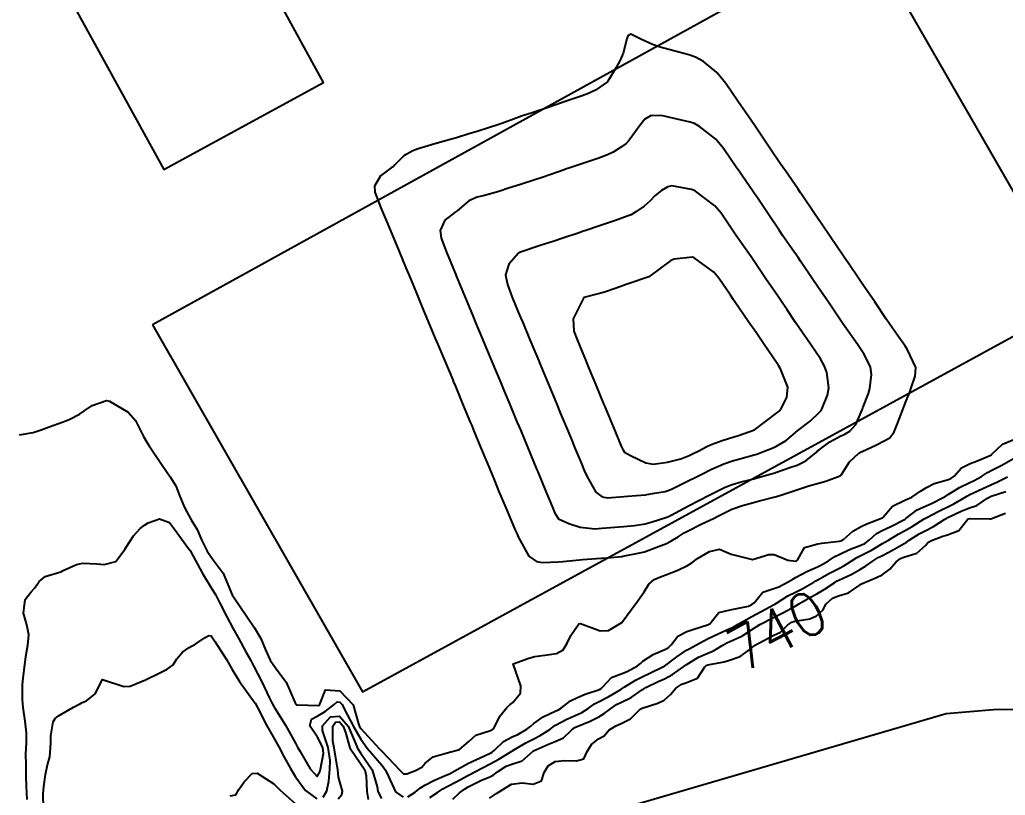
# Model space of a CAD drawing. Header units: metres. Extents: x 286371 to 293043, y 7462578 to 7466404.
# Drawn here: x 291256.9 to 291348.2, y 7463364.5 to 7463436.3 of the extents above; entities that cross this region are included whole.
import ezdxf
from ezdxf.enums import TextEntityAlignment as Align

# ---------------------------------------------------------------- set-up
doc = ezdxf.new("R2010")
doc.units = ezdxf.units.M
doc.header["$MEASUREMENT"] = 0
for name, color, linetype in [('Area', 45, 'Continuous'), ('Cotas', 45, 'Continuous'), ('Curvas de Nivel 1m', 11, 'Continuous'), ('Curvas de Nivel 5m', 15, 'Continuous'), ('Edificações', 30, 'Continuous')]:
    doc.layers.add(name, color=color, linetype=linetype)
doc.styles.add('Style-STANDARD', font='STANDARD.shx')

msp = doc.modelspace()

# ---------------------------------------------------------------- linework, layer by layer
at = {"layer": 'Area'}
msp.add_polyline3d([(291425.54, 7463358.05, 738.774), (291371.89, 7463374.023, 745.166), (291368.437, 7463373.776, 745.763), (291363.317, 7463373.364, 745.262), (291355.987, 7463372.925, 740.624), (291353.435, 7463372.486, 740.603), (291347.073, 7463372.455, 740.642), (291342.693, 7463372.083, 740.606), (291284.804, 7463355.144, 739.761)], dxfattribs=at)
at = {"layer": 'Curvas de Nivel 1m', "flags": 128}
for points, elevation in [([(291319.388, 7463426.692), (291319.007, 7463426.823), (291317.395, 7463427.193), (291316.474, 7463427.402), (291315.398, 7463427.444), (291314.795, 7463427.101), (291314.33, 7463426.51), (291313.946, 7463425.945), (291313.363, 7463425.139), (291313.059, 7463424.828), (291312.656, 7463424.535), (291311.865, 7463424.028), (291311.342, 7463423.78), (291310.445, 7463423.46), (291309.332, 7463423.086), (291308.958, 7463422.962), (291307.867, 7463422.606), (291307.463, 7463422.472), (291307.321, 7463422.421), (291306.005, 7463421.943), (291305.31, 7463421.706), (291304.516, 7463421.447), (291303.3, 7463421.05), (291302.192, 7463420.696), (291301.29, 7463420.417), (291299.974, 7463420.044), (291299.281, 7463419.862), (291298.501, 7463419.531), (291297.611, 7463418.769), (291297.435, 7463418.598), (291297.26, 7463418.489), (291296.292, 7463417.746), (291295.848, 7463416.795), (291295.94, 7463416.077), (291296.439, 7463414.786), (291297.177, 7463412.986), (291297.264, 7463412.773), (291297.333, 7463412.61), (291298.113, 7463410.76), (291298.816, 7463409.051), (291298.94, 7463408.747), (291299.108, 7463408.35), (291299.786, 7463406.734), (291300.305, 7463405.487), (291300.62, 7463404.721), (291301.039, 7463403.72), (291301.466, 7463402.708), (291301.782, 7463401.933), (291302.3, 7463400.695), (291302.97, 7463399.09), (291303.142, 7463398.682), (291303.28, 7463398.357), (291303.983, 7463396.669), (291304.741, 7463394.812), (291304.809, 7463394.656), (291304.891, 7463394.453), (291305.654, 7463392.643), (291306.233, 7463391.244), (291306.485, 7463390.63), (291306.826, 7463390.113), (291307.759, 7463389.671), (291308.815, 7463389.334), (291310.194, 7463389.193), (291310.814, 7463389.236), (291312.031, 7463389.331), (291312.817, 7463389.4), (291313.847, 7463389.491), (291314.821, 7463389.646), (291315.485, 7463389.834), (291316.831, 7463390.257), (291316.984, 7463390.32), (291317.251, 7463390.468), (291318.847, 7463391.312), (291320.758, 7463392.302), (291320.863, 7463392.358), (291320.895, 7463392.372), (291320.952, 7463392.403), (291322.228, 7463393.03), (291322.878, 7463393.29), (291323.71, 7463393.534), (291324.886, 7463393.823), (291325.293, 7463393.934), (291326.607, 7463394.319), (291326.827, 7463394.383), (291326.895, 7463394.409), (291328.303, 7463394.894), (291328.906, 7463395.09), (291329.714, 7463395.471), (291330.651, 7463396.259), (291330.79, 7463396.393), (291330.928, 7463396.512), (291331.937, 7463397.242), (291332.947, 7463397.781), (291333.25, 7463397.92), (291333.776, 7463398.212), (291334.323, 7463398.844), (291334.913, 7463400.196), (291334.932, 7463400.248), (291334.987, 7463400.387), (291335.497, 7463401.697), (291335.622, 7463402.185), (291335.763, 7463403.454), (291335.676, 7463404.185), (291335.062, 7463405.378), (291334.498, 7463406.203), (291333.104, 7463408.224), (291331.736, 7463410.245), (291331.147, 7463411.102), (291330.346, 7463412.267), (291329.198, 7463413.968), (291328.983, 7463414.288), (291328.44, 7463415.071), (291327.586, 7463416.309), (291327.242, 7463416.815), (291326.222, 7463418.33), (291325.285, 7463419.724), (291324.855, 7463420.351), (291323.783, 7463421.902), (291323.455, 7463422.372), (291323.327, 7463422.563), (291322.087, 7463424.393), (291321.367, 7463425.247), (291319.857, 7463426.427)], 734), ([(291319.49, 7463420.432), (291319.296, 7463420.54), (291319.134, 7463420.599), (291317.301, 7463420.929), (291316.923, 7463420.847), (291316.352, 7463420.479), (291315.756, 7463420.019), (291315.28, 7463419.546), (291314.741, 7463419.034), (291313.961, 7463418.514), (291313.522, 7463418.258), (291313.258, 7463418.14), (291312.08, 7463417.714), (291311.247, 7463417.429), (291310.591, 7463417.217), (291309.237, 7463416.772), (291309.097, 7463416.726), (291308.727, 7463416.592), (291307.226, 7463416.079), (291306.409, 7463415.818), (291305.216, 7463415.441), (291303.304, 7463414.781), (291303.205, 7463414.75), (291303.16, 7463414.729), (291303.101, 7463414.686), (291302.212, 7463413.676), (291301.918, 7463412.703), (291302.076, 7463411.785), (291302.491, 7463410.694), (291303.122, 7463409.189), (291303.335, 7463408.681), (291303.496, 7463408.291), (291304.171, 7463406.668), (291304.981, 7463404.73), (291305.01, 7463404.655), (291305.053, 7463404.558), (291305.851, 7463402.642), (291306.466, 7463401.168), (291306.69, 7463400.629), (291306.98, 7463399.928), (291307.524, 7463398.616), (291307.939, 7463397.609), (291308.361, 7463396.603), (291308.905, 7463395.291), (291309.198, 7463394.59), (291309.422, 7463394.051), (291310.253, 7463392.574), (291310.858, 7463392.144), (291311.348, 7463392.066), (291312.859, 7463392.177), (291313.188, 7463392.201), (291314.862, 7463392.35), (291314.995, 7463392.369), (291315.698, 7463392.492), (291316.688, 7463392.656), (291316.867, 7463392.7), (291317.263, 7463392.86), (291318.882, 7463393.649), (291319.401, 7463393.912), (291320.375, 7463394.412), (291320.714, 7463394.59), (291320.898, 7463394.676), (291322.099, 7463395.194), (291322.911, 7463395.475), (291323.607, 7463395.671), (291324.919, 7463396.035), (291325.154, 7463396.108), (291325.797, 7463396.331), (291326.592, 7463396.657), (291326.932, 7463396.817), (291327.871, 7463397.369), (291328.954, 7463398.284), (291330.096, 7463399.138), (291330.98, 7463399.979), (291331.111, 7463400.124), (291331.193, 7463400.251), (291331.705, 7463401.543), (291331.824, 7463402.242), (291331.633, 7463403.648), (291331.438, 7463404.249), (291331.054, 7463404.919), (291330.125, 7463406.269), (291329.097, 7463407.784), (291328.755, 7463408.29), (291327.981, 7463409.442), (291327.392, 7463410.311), (291327.141, 7463410.68), (291326.007, 7463412.332), (291325.192, 7463413.532), (291324.634, 7463414.353), (291323.234, 7463416.374), (291321.866, 7463418.395), (291321.274, 7463419.081)], 733), ([(291319.202, 7463414.316), (291317.516, 7463414.143), (291317.197, 7463414.01), (291315.174, 7463412.494), (291313.163, 7463411.816), (291312.048, 7463411.432), (291311.153, 7463411.128), (291310.718, 7463410.994), (291309.144, 7463410.584), (291308.182, 7463408.608), (291308.223, 7463407.481), (291308.562, 7463406.602), (291309.066, 7463405.399), (291309.3, 7463404.832), (291309.404, 7463404.589), (291309.661, 7463403.969), (291310.24, 7463402.576), (291310.988, 7463400.763), (291311.046, 7463400.624), (291311.07, 7463400.563), (291311.139, 7463400.405), (291311.91, 7463398.55), (291312.624, 7463396.844), (291312.75, 7463396.537), (291312.92, 7463396.279), (291313.467, 7463395.975), (291314.906, 7463395.292), (291315.582, 7463395.168), (291316.907, 7463395.344), (291318.135, 7463395.672), (291318.917, 7463395.98), (291319.223, 7463396.126), (291319.795, 7463396.421), (291320.535, 7463396.805), (291320.933, 7463396.989), (291321.962, 7463397.366), (291322.943, 7463397.671), (291323.477, 7463397.836), (291324.954, 7463398.344), (291326.085, 7463399.21), (291326.978, 7463399.884), (291327.219, 7463400.072), (291327.43, 7463400.308), (291327.944, 7463401.356), (291328.043, 7463402.299), (291327.357, 7463403.992), (291327.166, 7463404.313), (291327.047, 7463404.497), (291325.778, 7463406.334), (291325.089, 7463407.344), (291324.406, 7463408.355), (291323.14, 7463410.192), (291323.017, 7463410.376), (291322.721, 7463410.811), (291321.654, 7463412.397), (291321.182, 7463412.937), (291319.364, 7463414.269)], 732)]:
    msp.add_lwpolyline(points, close=True, dxfattribs=dict(at, elevation=elevation))
for points, elevation in [([(291256.941, 7463397.88), (291258.198, 7463398.113), (291258.949, 7463398.363), (291259.667, 7463398.63), (291260.96, 7463399.076), (291261.14, 7463399.143), (291261.524, 7463399.316), (291262.483, 7463399.79), (291262.977, 7463400.149), (291263.653, 7463400.616), (291264.991, 7463401.057), (291265.248, 7463401.003), (291266.975, 7463399.987), (291267.656, 7463399.224), (291268.41, 7463397.745), (291268.699, 7463397.208), (291268.929, 7463396.867), (291270.064, 7463395.187), (291270.886, 7463394.002), (291271.401, 7463393.167), (291271.734, 7463392.288), (291272.206, 7463391.154), (291272.827, 7463390.018), (291273.367, 7463389.136), (291273.761, 7463388.169), (291274.293, 7463387.122), (291274.774, 7463386.433), (291275.771, 7463385.099), (291276.505, 7463383.31), (291276.612, 7463383.086), (291276.721, 7463382.909), (291277.979, 7463381.065), (291278.669, 7463380.028), (291279.256, 7463379.045), (291279.686, 7463377.991), (291280.138, 7463377.032), (291280.614, 7463376.337), (291281.616, 7463375.009), (291282.408, 7463373.156), (291282.476, 7463372.996), (291282.563, 7463372.903), (291282.662, 7463372.893), (291284.562, 7463372.837), (291284.653, 7463372.872), (291284.724, 7463372.962), (291285.253, 7463374.285), (291286.583, 7463374.192), (291287.822, 7463372.916), (291288.3, 7463371.146), (291288.396, 7463370.907), (291288.531, 7463370.701), (291290.229, 7463368.879), (291290.5, 7463368.593), (291292.112, 7463366.85), (291292.469, 7463366.505), (291292.781, 7463366.528), (291293.588, 7463366.828), (291294.17, 7463367.127), (291294.485, 7463367.52), (291295.202, 7463368.096), (291296.499, 7463368.462), (291297.655, 7463368.761), (291298.516, 7463369.523), (291299.16, 7463370.099), (291300.531, 7463370.537), (291300.659, 7463370.586), (291300.825, 7463370.71), (291301.385, 7463371.869), (291302.059, 7463372.692), (291302.325, 7463372.931), (291302.571, 7463373.117), (291303.287, 7463373.971), (291303.336, 7463374.673), (291302.624, 7463376.684), (291304.062, 7463377.234), (291304.635, 7463377.387), (291305.757, 7463377.518), (291306.639, 7463377.649), (291307.252, 7463378.009), (291307.605, 7463378.61), (291307.944, 7463379.326), (291308.681, 7463380.401), (291308.848, 7463380.425), (291310.672, 7463379.765), (291311.432, 7463379.794), (291312.684, 7463380.534), (291313.526, 7463381.697), (291314.138, 7463382.513), (291314.379, 7463382.85), (291314.727, 7463383.369), (291315.163, 7463384.073), (291315.659, 7463384.491), (291316.417, 7463384.811), (291316.751, 7463384.929), (291317.858, 7463385.358), (291318.764, 7463385.799), (291319.164, 7463386.043), (291319.675, 7463386.431), (291320.784, 7463387.107), (291321.696, 7463387.305), (291322.781, 7463386.839), (291324.774, 7463386.344), (291326.281, 7463386.823), (291326.781, 7463386.805), (291328.05, 7463386.295), (291328.773, 7463386.2), (291328.843, 7463386.214), (291328.935, 7463386.282), (291329.589, 7463387.475), (291330.797, 7463387.8), (291331.195, 7463387.852), (291332.801, 7463388.045), (291332.945, 7463388.079), (291333.205, 7463388.218), (291334.051, 7463388.97), (291334.822, 7463389.415), (291335.346, 7463389.667), (291336.7, 7463390.166), (291336.8, 7463390.2), (291336.835, 7463390.253), (291337.708, 7463391.295), (291338.86, 7463391.853), (291339.071, 7463391.922), (291339.523, 7463392.125), (291340.322, 7463392.663), (291340.878, 7463393.02), (291341.589, 7463393.388), (291342.889, 7463393.758), (291343.121, 7463393.841), (291343.429, 7463394.066), (291344.116, 7463394.846), (291344.912, 7463395.234), (291345.486, 7463395.465), (291346.828, 7463396.016), (291346.895, 7463396.045), (291346.925, 7463396.086), (291347.914, 7463397.025), (291348.946, 7463397.442)], 736), ([(291292.873, 7463364.402), (291293.535, 7463364.828), (291294.047, 7463365.223), (291294.454, 7463365.473), (291295.332, 7463365.93), (291296.468, 7463366.413), (291296.723, 7463366.528), (291297.153, 7463366.774), (291298.485, 7463367.504), (291299.959, 7463368.188), (291300.5, 7463368.443), (291300.674, 7463368.539), (291300.881, 7463368.709), (291301.713, 7463369.499), (291302.523, 7463369.936), (291303.035, 7463370.168), (291303.886, 7463370.664), (291304.255, 7463370.942), (291304.542, 7463371.185), (291305.404, 7463371.789), (291306.56, 7463372.341), (291306.758, 7463372.424), (291307.08, 7463372.617), (291307.914, 7463373.265), (291308.579, 7463373.587), (291309.282, 7463373.886), (291310.591, 7463374.336), (291310.75, 7463374.404), (291310.925, 7463374.559), (291311.717, 7463375.438), (291312.613, 7463375.777), (291313.165, 7463375.977), (291314.108, 7463376.512), (291314.405, 7463376.73), (291314.63, 7463376.93), (291315.57, 7463377.56), (291316.647, 7463378.018), (291316.948, 7463378.172), (291317.242, 7463378.466), (291317.861, 7463379.262), (291318.673, 7463379.688), (291319.232, 7463379.88), (291320.683, 7463380.342), (291320.735, 7463380.362), (291320.804, 7463380.413), (291321.641, 7463381.459), (291322.704, 7463381.701), (291324.394, 7463382.035), (291324.712, 7463382.181), (291324.904, 7463382.342), (291325.728, 7463383.33), (291326.734, 7463383.676), (291327.209, 7463383.835), (291328.076, 7463384.294), (291328.495, 7463384.541), (291328.75, 7463384.673), (291329.798, 7463385.229), (291330.765, 7463385.676), (291331.159, 7463385.858), (291331.8, 7463386.239), (291332.395, 7463386.615), (291332.783, 7463386.811), (291333.738, 7463387.262), (291334.796, 7463387.675), (291335.15, 7463387.838), (291335.602, 7463388.182), (291336.238, 7463388.748), (291336.818, 7463389.068), (291337.557, 7463389.42), (291338.833, 7463390.043), (291338.893, 7463390.074), (291338.969, 7463390.132), (291340.01, 7463390.953), (291340.852, 7463391.33), (291341.399, 7463391.554), (291342.415, 7463392.081), (291342.697, 7463392.247), (291342.868, 7463392.357), (291343.934, 7463393.003), (291344.886, 7463393.477), (291345.274, 7463393.653), (291345.953, 7463394.029), (291346.526, 7463394.393), (291346.903, 7463394.607), (291347.832, 7463395.078), (291348.92, 7463395.691)], 737), ([(291294.916, 7463364.328), (291295.621, 7463364.797), (291296.112, 7463365.126), (291296.452, 7463365.307), (291297.414, 7463365.815), (291298.469, 7463366.39), (291299.136, 7463366.741), (291300.485, 7463367.438), (291301.302, 7463367.892), (291302.503, 7463368.625), (291302.539, 7463368.648), (291302.599, 7463368.683), (291303.782, 7463369.399), (291304.521, 7463369.762), (291305.116, 7463370.055), (291305.995, 7463370.633), (291306.306, 7463370.86), (291306.54, 7463371.009), (291307.574, 7463371.583), (291308.555, 7463372.006), (291308.96, 7463372.187), (291309.544, 7463372.58), (291310.145, 7463372.997), (291310.574, 7463373.215), (291311.458, 7463373.674), (291312.591, 7463374.337), (291312.714, 7463374.41), (291312.897, 7463374.53), (291313.931, 7463375.187), (291314.609, 7463375.533), (291315.275, 7463375.834), (291316.598, 7463376.475), (291316.615, 7463376.484), (291317.756, 7463377.339), (291318.647, 7463377.954), (291318.957, 7463378.132), (291319.516, 7463378.432), (291320.252, 7463378.828), (291320.663, 7463379.032), (291321.59, 7463379.481), (291322.678, 7463379.955), (291322.968, 7463380.092), (291323.439, 7463380.373), (291324.695, 7463381.083), (291326.355, 7463381.968), (291326.712, 7463382.148), (291326.82, 7463382.205), (291326.99, 7463382.31), (291328.04, 7463382.979), (291328.73, 7463383.331), (291329.365, 7463383.644), (291330.45, 7463384.259), (291330.637, 7463384.365), (291330.747, 7463384.431), (291331.898, 7463385.096), (291332.764, 7463385.527), (291333.223, 7463385.762), (291333.887, 7463386.208), (291334.432, 7463386.547), (291334.782, 7463386.715), (291335.764, 7463387.206), (291336.799, 7463387.83), (291337.008, 7463387.955), (291337.344, 7463388.156), (291338.256, 7463388.699), (291338.817, 7463388.996), (291339.541, 7463389.406), (291340.659, 7463390.107), (291340.766, 7463390.175), (291340.836, 7463390.214), (291342.074, 7463390.857), (291342.851, 7463391.232), (291343.41, 7463391.512), (291344.347, 7463392.052), (291344.667, 7463392.248), (291344.869, 7463392.356), (291346.005, 7463392.9), (291346.883, 7463393.293), (291347.388, 7463393.505), (291348.378, 7463393.992)], 738), ([(291297.042, 7463364.168), (291297.646, 7463364.766), (291298.098, 7463365.111), (291298.452, 7463365.307), (291299.633, 7463365.903), (291300.467, 7463366.235), (291300.778, 7463366.402), (291301.157, 7463366.704), (291301.953, 7463367.221), (291302.485, 7463367.42), (291303.439, 7463367.721), (291304.486, 7463368.655), (291305.881, 7463369.267), (291306.517, 7463369.52), (291307.282, 7463369.854), (291308.054, 7463370.602), (291308.32, 7463370.815), (291308.539, 7463370.908), (291309.735, 7463371.388), (291310.553, 7463371.799), (291311.025, 7463372.089), (291311.612, 7463372.549), (291312.174, 7463372.936), (291312.573, 7463373.13), (291313.523, 7463373.577), (291314.591, 7463374.308), (291314.703, 7463374.392), (291314.886, 7463374.5), (291316.025, 7463375.06), (291316.607, 7463375.313), (291317.374, 7463375.701), (291318.409, 7463376.448), (291318.531, 7463376.54), (291318.627, 7463376.61), (291319.753, 7463377.312), (291320.643, 7463377.699), (291321.155, 7463377.898), (291321.97, 7463378.395), (291322.393, 7463378.653), (291322.66, 7463378.77), (291323.773, 7463379.262), (291324.676, 7463379.831), (291325.456, 7463380.339), (291326.694, 7463380.978), (291327.583, 7463381.419), (291328.71, 7463382.046), (291328.859, 7463382.135), (291329.104, 7463382.279), (291330.13, 7463382.857), (291330.728, 7463383.174), (291331.4, 7463383.579), (291332.379, 7463384.23), (291332.603, 7463384.37), (291332.747, 7463384.44), (291333.955, 7463385.007), (291334.763, 7463385.446), (291335.223, 7463385.731), (291335.837, 7463386.178), (291336.406, 7463386.544), (291336.783, 7463386.736), (291337.715, 7463387.226), (291338.799, 7463387.823), (291338.993, 7463387.94), (291339.263, 7463388.128), (291340.2, 7463388.726), (291340.818, 7463389.047), (291341.526, 7463389.391), (291342.578, 7463390.078), (291342.736, 7463390.176), (291342.836, 7463390.223), (291344.074, 7463390.828), (291344.85, 7463391.126), (291345.526, 7463391.362), (291346.524, 7463392.02), (291346.732, 7463392.151), (291346.867, 7463392.204), (291348.223, 7463392.645)], 739), ([(291257.648, 7463364.153), (291257.574, 7463365.377), (291257.561, 7463366.274), (291257.55, 7463367.378), (291257.524, 7463368.343), (291257.574, 7463369.378), (291257.581, 7463370.32), (291257.451, 7463371.381), (291257.271, 7463372.673), (291257.219, 7463373.385), (291257.209, 7463374.771), (291257.256, 7463375.385), (291257.353, 7463376.118), (291257.503, 7463377.377), (291257.69, 7463378.414), (291257.782, 7463379.372), (291257.605, 7463380.303), (291257.299, 7463381.375), (291257.445, 7463382.642), (291258.022, 7463383.365), (291258.352, 7463383.738), (291258.738, 7463384.313), (291259.316, 7463384.775), (291260.752, 7463385.213), (291260.828, 7463385.248), (291260.971, 7463385.321), (291262.19, 7463385.876), (291262.765, 7463386.014), (291264.078, 7463385.961), (291264.764, 7463385.902), (291265.844, 7463386.173), (291266.655, 7463387.236), (291266.693, 7463387.328), (291266.788, 7463387.493), (291267.487, 7463388.541), (291268.086, 7463389.215), (291268.491, 7463389.538), (291268.822, 7463389.748), (291269.89, 7463390.127), (291270.823, 7463389.777), (291271.283, 7463389.167), (291272.558, 7463387.377), (291272.742, 7463387.145), (291272.783, 7463387.069), (291273.824, 7463385.128), (291274.732, 7463383.649), (291275.062, 7463383.109), (291275.448, 7463382.364), (291276.08, 7463381.094), (291276.668, 7463379.998), (291277.189, 7463379.076), (291277.883, 7463377.818), (291278.292, 7463377.059), (291278.615, 7463376.456), (291279.342, 7463375.043), (291280.026, 7463373.579), (291280.302, 7463373.028), (291280.558, 7463372.59), (291281.535, 7463371.009), (291282.508, 7463369.291), (291282.671, 7463368.992), (291282.909, 7463368.578), (291283.82, 7463366.974), (291284.464, 7463366.285), (291284.733, 7463366.698), (291284.795, 7463366.96), (291285.062, 7463368.39), (291284.991, 7463368.957), (291284.518, 7463369.913), (291283.786, 7463370.976), (291283.945, 7463371.571), (291284.548, 7463371.885), (291285.213, 7463372.295), (291286.061, 7463372.942), (291286.336, 7463373.17), (291286.567, 7463373.154), (291286.781, 7463372.931), (291287.021, 7463372.463), (291287.843, 7463370.915), (291288.516, 7463369.718), (291289.093, 7463368.896), (291290.48, 7463367.28), (291290.787, 7463366.87), (291291.067, 7463366.264), (291291.726, 7463364.855), (291292.437, 7463364.355)], 737), ([(291259.138, 7463363.354), (291259.119, 7463364.669), (291259.169, 7463365.354), (291259.345, 7463366.467), (291259.533, 7463367.349), (291259.726, 7463368.105), (291259.833, 7463369.345), (291259.822, 7463370.037), (291260.049, 7463371.342), (291260.227, 7463371.653), (291260.545, 7463371.886), (291261.933, 7463372.685), (291262.56, 7463373.043), (291262.733, 7463373.12), (291263.138, 7463373.286), (291263.943, 7463373.908), (291264.604, 7463375.264), (291266.585, 7463374.616), (291267.166, 7463374.645), (291268.594, 7463375.204), (291269.921, 7463375.868), (291270.609, 7463376.198), (291271.163, 7463376.619), (291271.5, 7463377.161), (291272.02, 7463377.77), (291272.64, 7463378.217), (291273.236, 7463378.544), (291274.113, 7463379.123), (291274.442, 7463379.334), (291274.657, 7463379.282), (291274.785, 7463379.112), (291275.029, 7463378.728), (291276.074, 7463377.093), (291276.611, 7463376.188), (291277.276, 7463375.074), (291278.568, 7463373.313), (291278.737, 7463373.052), (291278.94, 7463372.667), (291279.788, 7463371.036), (291280.515, 7463369.743), (291280.926, 7463369.018), (291281.424, 7463368.077), (291282.008, 7463367.001), (291282.463, 7463366.244), (291283.386, 7463364.98), (291284.433, 7463364.22)], 738), ([(291285.023, 7463364.368), (291285.37, 7463364.951), (291285.566, 7463365.839), (291285.641, 7463366.947), (291285.667, 7463367.766), (291285.48, 7463368.95), (291284.965, 7463370.521), (291284.975, 7463370.958), (291285.712, 7463371.782), (291286.548, 7463371.854), (291287.35, 7463370.922), (291288.001, 7463369.423), (291288.197, 7463368.909), (291288.497, 7463368.461), (291289.561, 7463366.888), (291290.025, 7463365.306), (291290.099, 7463364.88), (291290.435, 7463364.246)], 738), ([(291286.433, 7463364.213), (291286.751, 7463364.618), (291286.812, 7463364.929), (291286.463, 7463366.222), (291286.375, 7463366.936), (291286.367, 7463367.044), (291286.041, 7463368.941), (291285.927, 7463369.529), (291285.926, 7463370.944), (291286.169, 7463371.31), (291286.54, 7463371.343), (291286.897, 7463370.929), (291287.113, 7463370.337), (291287.504, 7463368.919), (291288.483, 7463367.479), (291288.883, 7463366.898), (291289.024, 7463366.338), (291289.072, 7463364.895), (291289.184, 7463364.142)], 739), ([(291276.435, 7463364.484), (291276.942, 7463364.571), (291277.234, 7463365.073), (291277.727, 7463365.794), (291278.467, 7463366.565), (291278.929, 7463366.586), (291280.453, 7463365.607), (291281.053, 7463365.015), (291282.426, 7463363.79)], 739)]:
    msp.add_lwpolyline(points, dxfattribs=dict(at, elevation=elevation))
at = {"layer": 'Curvas de Nivel 5m', "elevation": 735, "flags": 128}
msp.add_lwpolyline([(291314.431, 7463434.511), (291313.51, 7463434.954), (291313.237, 7463434.801), (291313.142, 7463434.53), (291312.81, 7463433.209), (291312.529, 7463432.539), (291312.138, 7463431.87), (291311.446, 7463430.696), (291311.39, 7463430.61), (291311.331, 7463430.556), (291310.24, 7463429.765), (291309.426, 7463429.396), (291308.818, 7463429.198), (291307.416, 7463428.737), (291307.322, 7463428.71), (291307.086, 7463428.619), (291305.865, 7463428.18), (291305.405, 7463428.02), (291304.375, 7463427.685), (291303.394, 7463427.362), (291302.885, 7463427.189), (291301.556, 7463426.702), (291301.429, 7463426.658), (291301.383, 7463426.641), (291301.289, 7463426.613), (291299.373, 7463425.993), (291298.43, 7463425.697), (291297.363, 7463425.379), (291296.897, 7463425.248), (291295.354, 7463424.804), (291293.836, 7463424.338), (291293.344, 7463424.167), (291292.489, 7463423.7), (291291.658, 7463422.859), (291291.495, 7463422.688), (291291.32, 7463422.579), (291290.338, 7463421.849), (291289.785, 7463420.887), (291289.826, 7463420.346), (291290.383, 7463418.878), (291291.234, 7463416.864), (291292.059, 7463414.852), (291292.697, 7463413.326), (291292.906, 7463412.838), (291293.165, 7463412.199), (291293.727, 7463410.826), (291294.171, 7463409.776), (291294.573, 7463408.813), (291295.095, 7463407.544), (291295.398, 7463406.8), (291295.636, 7463406.236), (291296.253, 7463404.786), (291297.027, 7463402.976), (291297.109, 7463402.773), (291297.177, 7463402.617), (291297.935, 7463400.76), (291298.646, 7463399.072), (291298.782, 7463398.747), (291298.958, 7463398.321), (291299.607, 7463396.734), (291300.114, 7463395.522), (291300.446, 7463394.721), (291300.878, 7463393.664), (291301.268, 7463392.708), (291301.573, 7463391.984), (291302.124, 7463390.695), (291302.81, 7463389.079), (291302.978, 7463388.682), (291303.102, 7463388.378), (291304.055, 7463386.665), (291304.767, 7463386.158), (291305.345, 7463386.066), (291306.767, 7463386.137), (291307.214, 7463386.171), (291308.77, 7463386.314), (291309.024, 7463386.337), (291310.773, 7463386.48), (291310.847, 7463386.489), (291311.645, 7463386.551), (291312.675, 7463386.636), (291312.776, 7463386.65), (291314.335, 7463386.957), (291314.783, 7463387.072), (291315.82, 7463387.457), (291316.795, 7463387.847), (291317.218, 7463388.047), (291317.886, 7463388.458), (291318.454, 7463388.805), (291318.812, 7463388.997), (291320.019, 7463389.617), (291320.828, 7463389.996), (291321.107, 7463390.123), (291321.63, 7463390.393), (291322.419, 7463390.802), (291322.843, 7463390.994), (291323.848, 7463391.361), (291324.853, 7463391.639), (291325.417, 7463391.775), (291326.861, 7463392.135), (291327.001, 7463392.173), (291327.4, 7463392.306), (291328.493, 7463392.667), (291328.872, 7463392.797), (291329.966, 7463393.18), (291330.882, 7463393.428), (291331.541, 7463393.588), (291332.892, 7463394.1), (291332.969, 7463394.147), (291333.015, 7463394.223), (291333.734, 7463395.389), (291334.617, 7463396.199), (291334.814, 7463396.307), (291334.926, 7463396.354), (291336.168, 7463396.944), (291336.941, 7463397.319), (291337.482, 7463397.621), (291337.878, 7463398.151), (291338.183, 7463398.929), (291338.65, 7463400.139), (291338.741, 7463400.385), (291338.997, 7463401.03), (291339.313, 7463401.826), (291339.412, 7463402.128), (291339.831, 7463403.324), (291339.894, 7463404.122), (291339.069, 7463405.818), (291338.856, 7463406.138), (291338.31, 7463406.921), (291337.456, 7463408.159), (291337.112, 7463408.665), (291336.083, 7463410.18), (291335.154, 7463411.529), (291334.69, 7463412.202), (291333.617, 7463413.788), (291333.324, 7463414.222), (291333.198, 7463414.413), (291331.965, 7463416.243), (291331.249, 7463417.284), (291330.578, 7463418.265), (291329.292, 7463420.157), (291329.208, 7463420.286), (291328.985, 7463420.603), (291327.808, 7463422.307), (291327.334, 7463423.002), (291326.44, 7463424.328), (291325.377, 7463425.902), (291325.071, 7463426.349), (291324.318, 7463427.443), (291323.68, 7463428.37), (291323.42, 7463428.751), (291322.308, 7463430.391), (291321.459, 7463431.424), (291320.234, 7463432.423), (291319.48, 7463432.845), (291318.87, 7463433.057), (291317.488, 7463433.402), (291316.21, 7463433.767), (291315.497, 7463434.005)], close=True, dxfattribs=at)
at = {"layer": 'Curvas de Nivel 5m', "elevation": 740, "flags": 128}
msp.add_lwpolyline([(291300.437, 7463364.277), (291301.076, 7463364.705), (291301.915, 7463365.229), (291302.457, 7463365.559), (291303.439, 7463365.69), (291304.458, 7463365.569), (291305.236, 7463365.865), (291305.494, 7463366.639), (291305.859, 7463367.258), (291306.49, 7463367.657), (291307.343, 7463367.76), (291308.491, 7463367.734), (291309.152, 7463367.923), (291309.455, 7463368.58), (291309.86, 7463369.229), (291310.522, 7463369.766), (291311.031, 7463370.05), (291311.464, 7463370.55), (291312.111, 7463370.97), (291312.543, 7463371.159), (291313.468, 7463371.603), (291314.381, 7463372.507), (291314.493, 7463372.578), (291314.565, 7463372.601), (291316.008, 7463373.048), (291316.577, 7463373.347), (291317.182, 7463373.869), (291317.676, 7463374.458), (291318.224, 7463374.826), (291318.602, 7463374.951), (291319.676, 7463375.361), (291320.362, 7463376.418), (291320.492, 7463376.551), (291320.627, 7463376.597), (291322.129, 7463376.895), (291322.634, 7463377.023), (291323.635, 7463377.374), (291324.65, 7463378.106), (291324.764, 7463378.24), (291324.892, 7463378.35), (291326.669, 7463379.329), (291327.353, 7463379.625), (291328.025, 7463380.294), (291328.417, 7463380.559), (291328.689, 7463380.638), (291330.084, 7463380.873), (291330.697, 7463381.126), (291331.28, 7463381.669), (291331.596, 7463382.241), (291332.183, 7463382.771), (291332.726, 7463382.992), (291333.663, 7463383.278), (291334.741, 7463384.013), (291334.838, 7463384.097), (291335.069, 7463384.19), (291336.238, 7463384.685), (291336.756, 7463384.946), (291337.465, 7463385.452), (291338.051, 7463386.145), (291338.473, 7463386.445), (291338.78, 7463386.554), (291339.959, 7463386.944), (291340.798, 7463387.682), (291340.99, 7463387.912), (291341.34, 7463388.096), (291342.375, 7463388.516), (291342.813, 7463388.647), (291343.849, 7463389.028), (291344.666, 7463390.047), (291344.759, 7463390.122), (291344.836, 7463390.144), (291346.733, 7463390.119), (291346.836, 7463390.129), (291348.194, 7463390.644)], dxfattribs=at)
at = {"layer": 'Edificações'}
for points in [[(291238.043, 7463480.953), (291270.28, 7463422.439), (291285.048, 7463430.498), (291252.968, 7463488.975), (291238.043, 7463480.953)], [(291269.236, 7463408.08), (291288.683, 7463374.107), (291354.781, 7463410.236), (291335.095, 7463444.433), (291269.236, 7463408.08)]]:
    msp.add_lwpolyline(points, close=True, dxfattribs=at)

# ---------------------------------------------------------------- texts
at = {"layer": 'Cotas', "style": 'Style-STANDARD'}
msp.add_text('740', height=4, rotation=27.99265, dxfattribs=at).set_placement((291327.041, 7463379.793, 740), align=Align.MIDDLE_CENTER)

doc.saveas('drawing.dxf')
